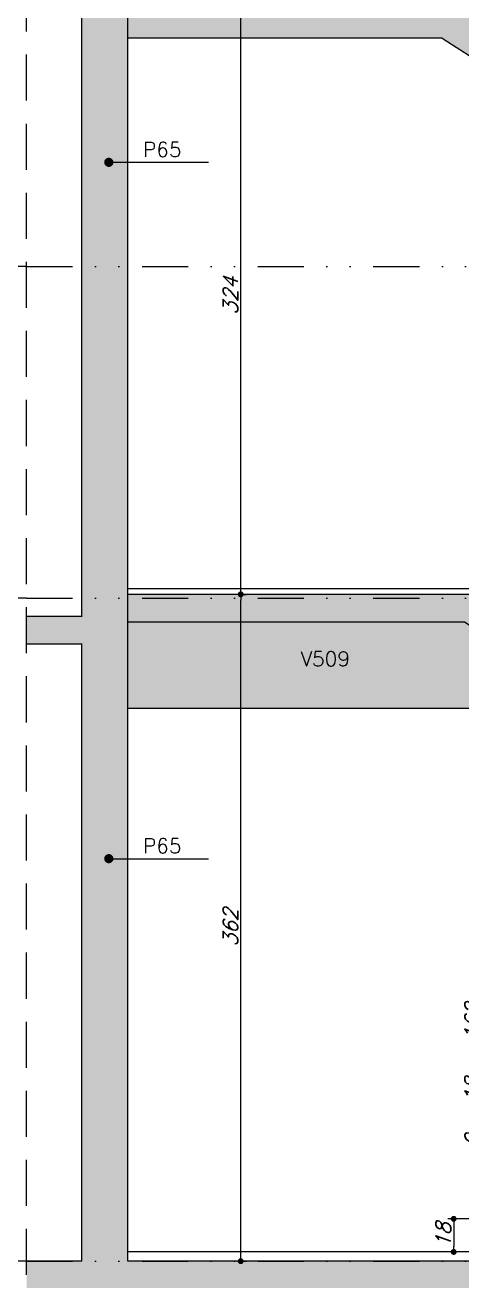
# Model space of a CAD drawing. Header units: millimetres. Extents: x 7530 to 14400, y -7174 to -2969.
# Drawn here: x 7873 to 8110, y -5786 to -5104 of the extents above; entities that cross this region are included whole.
import ezdxf
from ezdxf import colors
from ezdxf.entities.mleader import LeaderData, LeaderLine
from ezdxf.math import Vec2, Vec3

# ---------------------------------------------------------------- set-up
doc = ezdxf.new("R2010")
doc.units = ezdxf.units.MM
doc.header["$LTSCALE"] = 50
doc.header["$PDMODE"] = 3
doc.linetypes.add('DASHED', pattern=[0.75, 0.5, -0.25])
doc.linetypes.add('DIVIDE2', pattern=[0.625, 0.25, -0.125, 0, -0.125, 0, -0.125])
for name, color, linetype in [('F-AUX-RED', 1, 'Continuous'), ('F-CORTE', 4, 'Continuous'), ('F-COTAS', 106, 'Continuous'), ('F-EIXOS-DET', 1, 'Continuous'), ('F-ESC CORTE', 4, 'Continuous'), ('F-ESC SOLIDO CORTE', 71, 'Continuous'), ('F-REVESTIMENTO', 1, 'Continuous'), ('F-SOLIDO', 71, 'Continuous'), ('F-TEXTO-YELLOW', 2, 'Continuous'), ('F-VISTA', 2, 'Continuous'), ('F-VISTA SÓLIDO', 254, 'Continuous')]:
    doc.layers.add(name, color=color, linetype=linetype)
doc.styles.add('CP-TEXT-INCL', font='romans.shx', dxfattribs={"oblique": 20})
doc.styles.add('MCP', font='romans.shx')
doc.styles.add('ROMANS', font='romans.shx')
doc.styles.get("Standard").update_dxf_attribs({"font": 'romans.shx'})
doc.dimstyles.new('CP-COTAS-50', dxfattribs={"dimscale": 0.64, "dimtxt": 12.5, "dimasz": 5, "dimexe": 5, "dimexo": 5, "dimgap": 2.5, "dimtad": 1, "dimdec": 1, "dimdsep": 46, "dimtxsty": 'CP-TEXT-INCL', "dimblk1": 'DOT', "dimblk2": 'DOT', "dimsah": 1, "dimcen": 9, "dimclrd": 256, "dimclre": 256, "dimclrt": 256, "dimadec": 0, "dimazin": 0, "dimtfac": 1, "dimtdec": 1, "dimtmove": 2, "dimatfit": 3, "dimldrblk": 'DOT', "dimfxl": 5, "dimtolj": 1, "dimarcsym": 0})

# ---------------------------------------------------------------- blocks, each defined once
blk = doc.blocks.new('A$C641cacc2')
at = {"layer": 'F-EIXOS-DET'}
blk.add_lwpolyline([(13416.17, -5663.79), (13306.17, -5663.79)], dxfattribs=at)
at = {"layer": 'F-EIXOS-DET', "color": 252, "linetype": 'DIVIDE2', "ltscale": 2}
blk.add_lwpolyline([(13416.17, -5663.79), (14211.67, -5663.79)], dxfattribs=at)
blk = doc.blocks.new('_DOT')
at = {"color": 0, "linetype": 'ByBlock'}
blk.add_line((-0.5, 0), (-1, 0), dxfattribs=at)
at = {"color": 0, "linetype": 'ByBlock', "const_width": 0.5}
blk.add_lwpolyline([(-0.25, 0, 1), (0.25, 0, 1)], format="xyb", close=True, dxfattribs=at)
blk = doc.blocks.new('*D333')
at = {"layer": 'DEFPOINTS', "color": 0, "transparency": 16777216}
for p in [(8143.53, -5751.93), (8105.26, -5769.93), (8116.7, -5769.93)]:
    blk.add_point(p, dxfattribs=at)
at = {"layer": 'F-COTAS', "lineweight": -2, "transparency": 16777216}
for p, q in [((8140.33, -5751.93), (8102.06, -5751.93)), ((8105.26, -5755.13), (8105.26, -5766.73)), ((8113.5, -5769.93), (8102.06, -5769.93))]:
    blk.add_line(p, q, dxfattribs=at)
at = {"layer": 'F-COTAS', "lineweight": -2, "transparency": 16777216, "xscale": 3.2, "yscale": 3.2, "zscale": 3.2}
for p, rotation in [((8105.26, -5751.93), 90), ((8105.26, -5769.93), 270)]:
    blk.add_blockref('_DOT', p, dxfattribs=dict(at, rotation=rotation))
at = {"layer": 'F-COTAS', "transparency": 16777216, "insert": (8099.66, -5760.93), "char_height": 8, "attachment_point": 5, "rotation": 90, "style": 'CP-TEXT-INCL'}
blk.add_mtext('\\A1;18', dxfattribs=at)
blk = doc.blocks.new('*D376')
at = {"layer": 'DEFPOINTS', "color": 0, "transparency": 16777216}
for p in [(7988.16, -5412.93), (7989.72, -5412.93), (7988.16, -5774.93)]:
    blk.add_point(p, dxfattribs=at)
at = {"layer": 'F-COTAS', "lineweight": -2, "transparency": 16777216}
for p, q in [((7989.72, -5771.73), (7989.72, -5416.13)), ((7991.36, -5412.93), (7992.92, -5412.93)), ((7991.36, -5774.93), (7992.92, -5774.93))]:
    blk.add_line(p, q, dxfattribs=at)
at = {"layer": 'F-COTAS', "lineweight": -2, "transparency": 16777216, "xscale": 3.2, "yscale": 3.2, "zscale": 3.2}
for p, rotation in [((7989.72, -5412.93), 90), ((7989.72, -5774.93), 270)]:
    blk.add_blockref('_DOT', p, dxfattribs=dict(at, rotation=rotation))
at = {"layer": 'F-COTAS', "transparency": 16777216, "insert": (7984.12, -5593.93), "char_height": 8, "attachment_point": 5, "rotation": 90, "style": 'CP-TEXT-INCL'}
blk.add_mtext('\\A1;362', dxfattribs=at)
blk = doc.blocks.new('*D377')
at = {"layer": 'DEFPOINTS', "color": 0, "transparency": 16777216}
for p in [(7989.72, -5088.93), (7989.72, -5088.93), (7988.16, -5412.93)]:
    blk.add_point(p, dxfattribs=at)
at = {"layer": 'F-COTAS', "lineweight": -2, "transparency": 16777216}
for p, q in [((7989.72, -5409.73), (7989.72, -5092.13)), ((7991.36, -5412.93), (7992.92, -5412.93))]:
    blk.add_line(p, q, dxfattribs=at)
at = {"layer": 'F-COTAS', "lineweight": -2, "transparency": 16777216, "xscale": 3.2, "yscale": 3.2, "zscale": 3.2}
for p, rotation in [((7989.72, -5088.93), 90), ((7989.72, -5412.93), 270)]:
    blk.add_blockref('_DOT', p, dxfattribs=dict(at, rotation=rotation))
at = {"layer": 'F-COTAS', "transparency": 16777216, "insert": (7984.12, -5250.93), "char_height": 8, "attachment_point": 5, "rotation": 90, "style": 'CP-TEXT-INCL'}
blk.add_mtext('\\A1;324', dxfattribs=at)
blk = doc.blocks.new('*D381')
at = {"layer": 'DEFPOINTS', "color": 0, "transparency": 16777216}
for p in [(8120.89, -5592.93), (8395.53, -5592.93), (8146.53, -5754.93)]:
    blk.add_point(p, dxfattribs=at)
at = {"layer": 'F-COTAS', "lineweight": -2, "transparency": 16777216}
for p, q in [((8392.33, -5592.93), (8117.69, -5592.93)), ((8120.89, -5751.73), (8120.89, -5596.13)), ((8143.33, -5754.93), (8117.69, -5754.93))]:
    blk.add_line(p, q, dxfattribs=at)
at = {"layer": 'F-COTAS', "lineweight": -2, "transparency": 16777216, "xscale": 3.2, "yscale": 3.2, "zscale": 3.2}
for p, rotation in [((8120.89, -5592.93), 90), ((8120.89, -5754.93), 270)]:
    blk.add_blockref('_DOT', p, dxfattribs=dict(at, rotation=rotation))
at = {"layer": 'F-COTAS', "transparency": 16777216, "insert": (8115.29, -5673.93), "char_height": 8, "attachment_point": 5, "rotation": 90, "style": 'CP-TEXT-INCL'}
blk.add_mtext('\\A1;9 x 18 = 162', dxfattribs=at)

msp = doc.modelspace()

# ---------------------------------------------------------------- hatches: boundary and pattern name
at = {"layer": 'F-ESC SOLIDO CORTE'}
h = msp.add_hatch(color=256, dxfattribs=at)
h.dxf.hatch_style = 1
h.paths.add_polyline_path([(8329.528, -5232.927), (8329.528, -5214.927), (8301.528, -5214.927), (8301.528, -5196.927), (8273.528, -5196.927), (8273.528, -5178.927), (8245.528, -5178.927), (8245.528, -5160.927), (8217.528, -5160.927), (8217.528, -5142.927), (8189.528, -5142.927), (8189.528, -5124.927), (8161.528, -5124.927), (8161.528, -5106.927), (8133.528, -5106.927), (8133.528, -5088.927), (7928.528, -5088.927), (7928.528, -5110.927), (8099.067, -5110.927), (8351.067, -5272.927), (8535.028, -5272.927), (8535.028, -5290.927), (8554.028, -5290.927), (8554.028, -5250.927), (8535.028, -5250.927), (8357.528, -5250.927), (8357.528, -5232.927)])
h = msp.add_hatch(color=256, dxfattribs=at)
h.dxf.hatch_style = 1
h.paths.add_polyline_path([(8367.528, -5556.927), (8339.528, -5556.927), (8339.528, -5538.927), (8311.528, -5538.927), (8311.528, -5520.927), (8283.528, -5520.927), (8283.528, -5502.927), (8255.528, -5502.927), (8255.528, -5484.927), (8227.528, -5484.927), (8227.528, -5466.927), (8199.528, -5466.927), (8199.528, -5448.927), (8171.528, -5448.927), (8171.528, -5430.927), (8143.528, -5430.927), (8143.528, -5412.927), (7928.528, -5412.927), (7928.528, -5427.927), (8111.123, -5427.927), (8391.123, -5607.927), (8394.528, -5607.927), (8535.028, -5607.927), (8535.028, -5632.927), (8554.028, -5632.927), (8554.028, -5592.927), (8535.028, -5592.927), (8395.528, -5592.927), (8395.528, -5574.927), (8367.528, -5574.927)])
at = {"layer": 'F-SOLIDO'}
h = msp.add_hatch(color=256, dxfattribs=at)
h.dxf.hatch_style = 1
h.paths.add_polyline_path([(8554.028, -5774.927), (7928.528, -5774.927), (7928.528, -5789.927), (8535.028, -5789.927), (8535.028, -5819.927), (8554.028, -5819.927)])
h.paths.add_polyline_path([(7928.528, -3502.927), (7903.528, -3502.927), (7903.528, -3562.927), (7873.528, -3562.927), (7873.528, -3577.927), (7903.528, -3577.927), (7903.528, -3904.927), (7873.528, -3904.927), (7873.528, -3919.927), (7903.528, -3919.927), (7903.528, -4246.927), (7873.528, -4246.927), (7873.528, -4261.927), (7903.528, -4261.927), (7903.528, -4588.927), (7873.528, -4588.927), (7873.528, -4603.927), (7903.528, -4603.927), (7903.528, -4933.925), (7873.528, -4933.925), (7873.528, -4948.925), (7903.528, -4948.925), (7903.528, -5774.927), (7873.528, -5774.927), (7873.528, -5789.927), (7903.528, -5789.927), (7903.528, -5819.927), (7928.528, -5819.927)])
h = msp.add_hatch(color=256, dxfattribs=at)
h.dxf.hatch_style = 1
h.paths.add_polyline_path([(7903.528, -5424.925), (7873.528, -5424.925), (7873.528, -5439.925), (7903.528, -5439.925)])
at = {"layer": 'F-VISTA SÓLIDO'}
h = msp.add_hatch(color=256, dxfattribs=at)
h.dxf.hatch_style = 1
h.paths.add_polyline_path([(8111.123, -5427.927), (7928.528, -5427.927), (7928.528, -5474.927), (8184.234, -5474.927)])
h.paths.add_polyline_path([(8535.028, -5414.927), (8211.156, -5414.927), (8190.934, -5427.927), (8174.528, -5427.927), (8174.528, -5429.927), (8172.528, -5429.927), (8172.528, -5445.927), (8202.528, -5445.927), (8202.528, -5447.927), (8200.528, -5447.927), (8200.528, -5463.927), (8230.528, -5463.927), (8230.528, -5465.927), (8228.528, -5465.927), (8228.528, -5474.927), (8535.028, -5474.927)])
h.paths.add_polyline_path([(8614.028, -5444.927), (8554.028, -5444.927), (8554.028, -5474.927), (8614.028, -5474.927)])
h.paths.add_polyline_path([(8614.028, -5414.927), (8554.028, -5414.927), (8554.028, -5444.927), (8614.028, -5444.927)])

# ---------------------------------------------------------------- linework, layer by layer
at = {"layer": 'F-AUX-RED', "color": 1, "linetype": 'DASHED'}
msp.add_line((7873.528, -5819.927), (7873.528, -3502.927), dxfattribs=at)
at = {"layer": 'F-CORTE'}
for p, q in [((7928.528, -5110.927), (7928.528, -4759.296)), ((7903.528, -5424.925), (7903.528, -4948.925)), ((7928.528, -5427.927), (7928.528, -5110.927)), ((7928.528, -5774.927), (7928.528, -5427.927)), ((7903.528, -5774.927), (7903.528, -5439.925)), ((7903.528, -5774.927), (7873.528, -5774.927)), ((8554.028, -5774.927), (7928.528, -5774.927))]:
    msp.add_line(p, q, dxfattribs=at)
for points in [[(7903.692, -5424.925), (7873.692, -5424.925)], [(7903.692, -5439.925), (7873.692, -5439.925)]]:
    msp.add_lwpolyline(points, dxfattribs=at)
at = {"layer": 'F-ESC CORTE'}
msp.add_line((8099.067, -5110.927), (7928.528, -5110.927), dxfattribs=at)
for points in [[(8099.067, -5110.927), (8351.067, -5272.927)], [(7928.528, -5412.927), (8143.528, -5412.927)], [(7928.528, -5427.927), (8111.123, -5427.927), (8391.123, -5607.927), (8535.028, -5607.927)]]:
    msp.add_lwpolyline(points, dxfattribs=at)
at = {"layer": 'F-REVESTIMENTO'}
msp.add_line((8535.028, -5769.927), (7928.528, -5769.927), dxfattribs=at)
msp.add_lwpolyline([(8141.528, -5411.927), (8116.528, -5411.927), (8116.528, -5409.927), (7928.528, -5409.927)], dxfattribs=at)
at = {"layer": 'F-VISTA'}
msp.add_lwpolyline([(8184.234, -5474.927), (7928.528, -5474.927)], dxfattribs=at)

# ---------------------------------------------------------------- block references
at = {"layer": 'F-EIXOS-DET'}
for p in [(-5542.644, 428.866), (-5542.644, 248.866), (-5542.644, -111.134)]:
    msp.add_blockref('A$C641cacc2', p, dxfattribs=at)

# ---------------------------------------------------------------- texts
at = {"layer": 'F-TEXTO-YELLOW'}
for s, style, p in [('P65', 'MCP', (7936.686, -5175.495)), ('V509', 'ROMANS', (8022.244, -5451.96)), ('P65', 'MCP', (7936.686, -5553.515))]:
    msp.add_text(s, height=8, dxfattribs=dict(at, style=style)).set_placement(p)

# ---------------------------------------------------------------- dimensions: what is measured, and where the dimension line sits
at = {"layer": 'F-COTAS'}
for base, p1, p2, picture, middle in [((7989.723, -5088.927), (7988.157, -5412.927), (7989.723, -5088.927), '*D377', (7984.123, -5250.927)), ((7989.723, -5412.927), (7988.157, -5774.927), (7988.157, -5412.927), '*D376', (7984.123, -5593.927))]:
    dim = msp.add_linear_dim(base=base, p1=p1, p2=p2, angle=90, dimstyle='CP-COTAS-50', dxfattribs=at)
    dim.commit()
    dim.dimension.update_dxf_attribs({"geometry": picture, "text_midpoint": middle})
dim = msp.add_linear_dim(base=(8120.891, -5592.927), p1=(8146.528, -5754.927), p2=(8395.528, -5592.927), angle=90, text='9 x 18 = <>', dimstyle='CP-COTAS-50', dxfattribs=at)
dim.commit()
dim.dimension.update_dxf_attribs({"geometry": '*D381', "text_midpoint": (8115.291, -5673.927)})
dim = msp.add_linear_dim(base=(8105.26, -5769.927), p1=(8143.528, -5751.927), p2=(8116.703, -5769.927), angle=90, dimstyle='CP-COTAS-50', override={"dimfxl": 2.5}, dxfattribs=at)
dim.commit()
dim.dimension.update_dxf_attribs({"geometry": '*D333', "text_midpoint": (8099.66, -5760.927)})

# ---------------------------------------------------------------- leaders
at = {"layer": 'F-AUX-RED'}
ml = msp.add_multileader_mtext('Standard', dxfattribs=at)
ml.set_content('', color=256)
ml.set_leader_properties()
ml.set_arrow_properties(name='DOT')
ml.build(insert=Vec2(0, 0))
ml.multileader.update_dxf_attribs({"text_right_attachment_type": 6, "text_top_attachment_type": 0, "text_bottom_attachment_type": 0, "dogleg_length": 0.36, "arrow_head_size": 5})
ctx = ml.context
ctx.base_point, ctx.char_height, ctx.arrow_head_size, ctx.landing_gap_size, ctx.plane_origin = Vec3(7972.312, -5178.411), 0.18, 5, 0.09, Vec3(7918.175, -5178.411)
ctx.right_attachment = 6
notes = []
notes.append((ctx, [(0, (1, 1, 0), (7938.82, -5178.411), (1, 0), 33.493, [(0, [(7918.175, -5178.411)], 256, [])])]))
ctx.mtext.insert, ctx.mtext.rotation, ctx.mtext.flow_direction = Vec3(7972.402, -5178.321), -3.1415927, 5
ml = msp.add_multileader_mtext('Standard', dxfattribs=at)
ml.set_content('', color=256)
ml.set_leader_properties()
ml.set_arrow_properties(name='DOT')
ml.build(insert=Vec2(0, 0))
ml.multileader.update_dxf_attribs({"text_right_attachment_type": 6, "text_top_attachment_type": 0, "text_bottom_attachment_type": 0, "dogleg_length": 0.36, "arrow_head_size": 5})
ctx = ml.context
ctx.base_point, ctx.char_height, ctx.arrow_head_size, ctx.landing_gap_size, ctx.plane_origin = Vec3(7972.312, -5556.43), 0.18, 5, 0.09, Vec3(7918.175, -5556.43)
ctx.right_attachment = 6
notes.append((ctx, [(0, (1, 1, 0), (7938.82, -5556.43), (1, 0), 33.493, [(0, [(7918.175, -5556.43)], 256, [])])]))
ctx.mtext.insert, ctx.mtext.rotation, ctx.mtext.flow_direction = Vec3(7972.402, -5556.34), -3.1415927, 5
for ctx, leaders in notes:
    for number, flags, end, landing, length, lines in leaders:
        leader = LeaderData()
        leader.index, (leader.has_last_leader_line, leader.has_dogleg_vector, leader.attachment_direction) = number, flags
        leader.last_leader_point, leader.dogleg_vector, leader.dogleg_length = Vec3(end), Vec3(landing), length
        for number, points, colour, breaks in lines:
            line = LeaderLine()
            line.index, line.vertices, line.color, line.breaks = number, Vec3.list(points), colors.encode_raw_color(colour), breaks
            leader.lines.append(line)
        ctx.leaders.append(leader)

doc.saveas('drawing.dxf')
